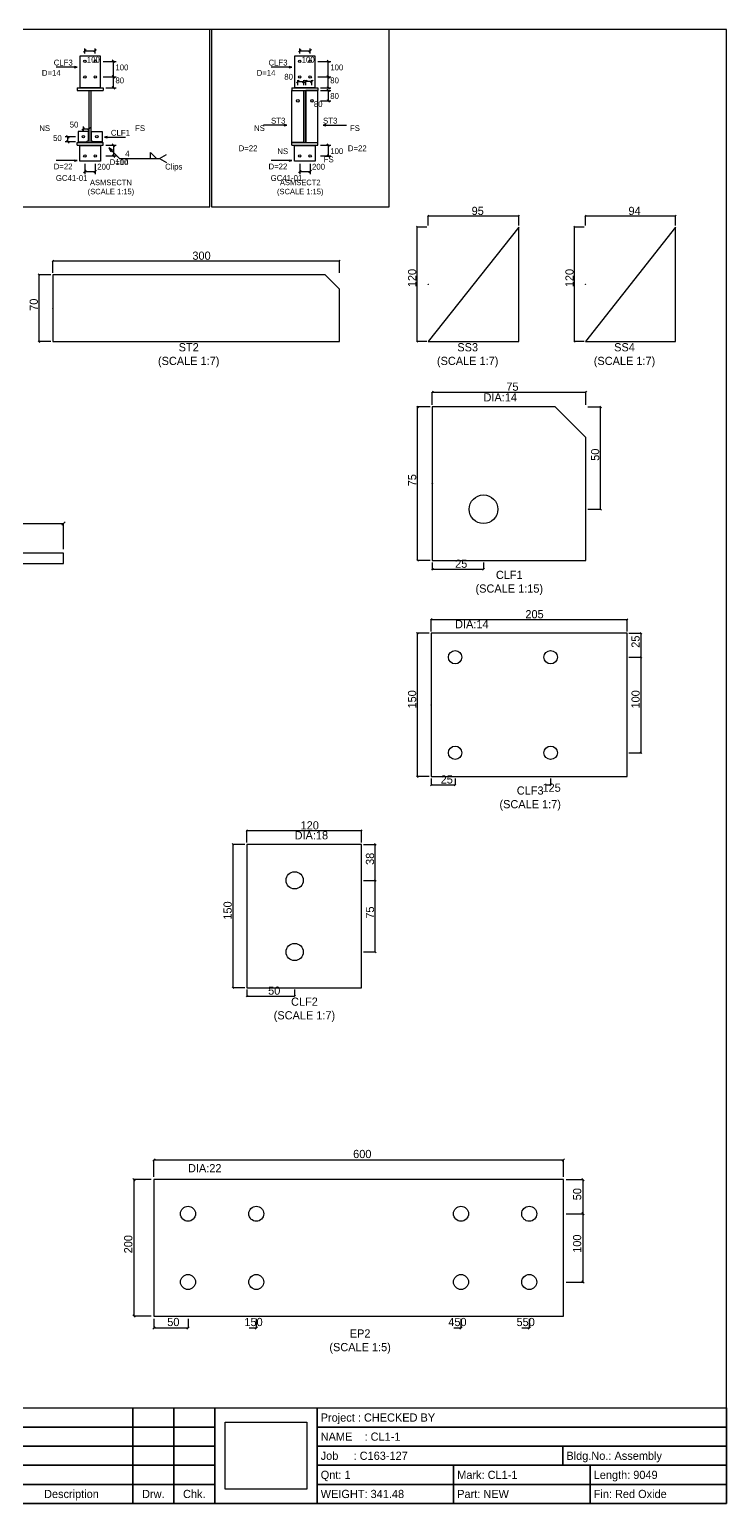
# Model space of a CAD drawing. Header units: metres. Extents: x 0 to 15272, y 0 to 10800.
# Drawn here: x 10164 to 15272, y 0 to 10800 of the extents above; entities that cross this region are included whole.
import ezdxf
from ezdxf.enums import TextEntityAlignment as Align

# ---------------------------------------------------------------- set-up
doc = ezdxf.new("R2010")
doc.units = ezdxf.units.M
doc.linetypes.add('CONTIN', pattern=[0])
for name, color, linetype in [('1', 7, 'CONTIN'), ('13', 2, 'CONTIN'), ('2', 7, 'CONTIN'), ('21', 7, 'CONTIN'), ('3', 1, 'CONTIN'), ('4', 1, 'CONTIN'), ('5', 7, 'CONTIN'), ('6', 4, 'CONTIN')]:
    doc.layers.add(name, color=color, linetype=linetype)
doc.styles.add('SIMPLEX', font='txt')
picture_1 = doc.add_image_def('image1.png', size_in_pixel=(229, 276))

# ---------------------------------------------------------------- blocks, each defined once
blk = doc.blocks.new('Title_Block')
for points in [[(-6000, 700), (-5700, 700), (-5700, 560), (-6000, 560)], [(-5700, 700), (-5250, 700), (-5250, 560), (-5700, 560)], [(-5250, 700), (-4350, 700), (-4350, 560), (-5250, 560)], [(-4350, 700), (-4050, 700), (-4050, 560), (-4350, 560)], [(-4050, 700), (-3750, 700), (-3750, 560), (-4050, 560)], [(-3750, 700), (-3000, 700), (-3000, 0), (-3750, 0)], [(-3000, 700), (0, 700), (0, 560), (-3000, 560)], [(-6000, 560), (-5700, 560), (-5700, 420), (-6000, 420)], [(-5700, 560), (-5250, 560), (-5250, 420), (-5700, 420)], [(-5250, 560), (-4350, 560), (-4350, 420), (-5250, 420)], [(-4350, 560), (-4050, 560), (-4050, 420), (-4350, 420)], [(-4050, 560), (-3750, 560), (-3750, 420), (-4050, 420)], [(-3000, 560), (0, 560), (0, 420), (-3000, 420)], [(-6000, 420), (-5700, 420), (-5700, 280), (-6000, 280)], [(-5700, 420), (-5250, 420), (-5250, 280), (-5700, 280)], [(-5250, 420), (-4350, 420), (-4350, 280), (-5250, 280)], [(-4350, 420), (-4050, 420), (-4050, 280), (-4350, 280)], [(-4050, 420), (-3750, 420), (-3750, 280), (-4050, 280)], [(-3000, 420), (-1200, 420), (-1200, 280), (-3000, 280)], [(-1200, 420), (0, 420), (0, 280), (-1200, 280)], [(-6000, 280), (-5700, 280), (-5700, 140), (-6000, 140)], [(-5700, 280), (-5250, 280), (-5250, 140), (-5700, 140)], [(-5250, 280), (-4350, 280), (-4350, 140), (-5250, 140)], [(-4350, 280), (-4050, 280), (-4050, 140), (-4350, 140)], [(-4050, 280), (-3750, 280), (-3750, 140), (-4050, 140)], [(-3000, 280), (-2000, 280), (-2000, 140), (-3000, 140)], [(-2000, 280), (-1000, 280), (-1000, 140), (-2000, 140)], [(-1000, 280), (0, 280), (0, 140), (-1000, 140)], [(-6000, 140), (-5700, 140), (-5700, 0), (-6000, 0)], [(-5700, 140), (-5250, 140), (-5250, 0), (-5700, 0)], [(-5250, 140), (-4350, 140), (-4350, 0), (-5250, 0)], [(-4350, 140), (-4050, 140), (-4050, 0), (-4350, 0)], [(-4050, 140), (-3750, 140), (-3750, 0), (-4050, 0)], [(-3000, 140), (-2000, 140), (-2000, 0), (-3000, 0)], [(-2000, 140), (-1000, 140), (-1000, 0), (-2000, 0)], [(-1000, 140), (0, 140), (0, 0), (-1000, 0)]]:
    blk.add_lwpolyline(points, close=True)
for s, p in [(' Project : CHECKED BY', (-2996, 630)), (' NAME    : CL1-1', (-2996, 490)), (' Job     : C163-127', (-2996, 350)), (' Bldg.No.: Assembly', (-1196, 350)), (' Qnt: 1', (-2996, 210)), (' Mark: CL1-1', (-1996, 210)), (' Length: 9049', (-996, 210)), (' WEIGHT: 341.48', (-2996, 70)), (' Part: NEW', (-1996, 70)), (' Fin: Red Oxide', (-996, 70))]:
    blk.add_text(s, height=60).set_placement(p, align=Align.MIDDLE_LEFT)
for s, p in [('Rev.', (-5850, 70)), ('Date', (-5475, 70)), ('Description', (-4800, 70)), ('Drw.', (-4200, 70)), ('Chk.', (-3900, 70))]:
    blk.add_text(s, height=60).set_placement(p, align=Align.MIDDLE_CENTER)
image = blk.add_image(picture_1, insert=(-3674, 105), size_in_units=(598, 490))
blk = doc.blocks.new('CIRCLE')
at = {"layer": '1'}
blk.add_circle((0, 0), 10.2, dxfattribs=at)
blk = doc.blocks.new('ARROW')
at = {"layer": '2'}
blk.add_line((-0.635, -0.635), (0.635, 0.635), dxfattribs=at)
blk = doc.blocks.new('ARROWP')
for p, q in [((0, 0), (-1.27, 0.318)), ((-1.27, 0.318), (-1.27, -0.318)), ((-1.27, -0.318), (0, 0))]:
    blk.add_line(p, q)
blk = doc.blocks.new('FLAT_ASMSECTN')
at = {"layer": '1'}
for p, q in [((477.365, 872.46), (667.865, 872.46)), ((477.365, 872.46), (477.365, 853.41)), ((667.865, 872.46), (667.865, 853.41)), ((477.365, 853.41), (667.865, 853.41)), ((564.995, 472.41), (564.995, 853.41)), ((580.235, 472.41), (580.235, 853.41)), ((477.365, 453.36), (477.365, 472.41)), ((477.365, 472.41), (667.865, 472.41)), ((477.365, 453.36), (667.865, 453.36)), ((667.865, 453.36), (667.865, 472.41))]:
    blk.add_line(p, q, dxfattribs=at)
at = {"layer": '13'}
for p, q in [((648.815, 1104.87), (496.415, 1104.87)), ((496.415, 1104.87), (496.415, 876.27)), ((648.815, 876.27), (648.815, 1104.87)), ((496.415, 876.27), (648.815, 876.27)), ((561.185, 552.42), (484.985, 552.42)), ((484.985, 552.42), (484.985, 476.22)), ((561.185, 487.65), (561.185, 552.42)), ((584.045, 552.42), (660.245, 552.42)), ((584.045, 487.65), (584.045, 552.42)), ((660.245, 552.42), (660.245, 476.22)), ((484.985, 476.22), (549.755, 476.22)), ((496.415, 449.55), (648.815, 449.55)), ((496.415, 335.25), (496.415, 449.55)), ((561.185, 487.65), (549.755, 476.22)), ((584.045, 487.65), (595.475, 476.22)), ((660.245, 476.22), (595.475, 476.22)), ((648.815, 449.55), (648.815, 335.25)), ((648.815, 335.25), (496.415, 335.25))]:
    blk.add_line(p, q, dxfattribs=at)
at = {"layer": '3'}
for p, q in [((534.515, 1123.92), (534.515, 1162.02)), ((534.515, 1142.97), (610.715, 1142.97)), ((610.715, 1123.92), (610.715, 1162.02)), ((477.365, 1024.86), (324.965, 1024.86)), ((667.865, 1066.77), (763.115, 1066.77)), ((744.065, 872.46), (744.065, 1066.77)), ((667.865, 952.47), (763.115, 952.47)), ((686.915, 872.46), (763.115, 872.46)), ((523.085, 560.04), (523.085, 590.52)), ((523.085, 571.47), (564.995, 571.47)), ((564.995, 571.47), (564.995, 590.52)), ((465.935, 514.32), (389.735, 514.32)), ((465.935, 476.22), (389.735, 476.22)), ((408.785, 476.22), (408.785, 514.32)), ((679.295, 510.51), (831.695, 510.51)), ((686.915, 453.36), (763.115, 453.36)), ((744.065, 453.36), (744.065, 373.35)), ((477.365, 339.06), (324.965, 339.06)), ((686.915, 373.35), (763.115, 373.35)), ((534.515, 316.2), (534.515, 240)), ((534.515, 259.05), (610.715, 259.05)), ((610.715, 316.2), (610.715, 240))]:
    blk.add_line(p, q, dxfattribs=at)
at = {"layer": '4'}
for p, q in [((710.54, 432.03), (787.34, 355.215)), ((787.34, 355.215), (1068.98, 355.215)), ((1015.64, 397.89), (1058.315, 355.215)), ((1015.64, 355.215), (1015.64, 397.89)), ((1068.98, 355.215), (1081.79, 355.215)), ((1081.79, 355.215), (1132.985, 385.08)), ((1081.79, 355.215), (1132.985, 325.35))]:
    blk.add_line(p, q, dxfattribs=at)
at = {"layer": '1'}
for name, p, xscale, yscale, zscale, rotation in [('ARROW', (534.515, 1142.97), 15, 15, 15, 180), ('ARROW', (744.065, 1066.77), 15, 15, 15, 90), ('ARROW', (744.065, 952.47), 15, 15, 15, 270), ('ARROW', (744.065, 952.47), 15, 15, 15, 90), ('ARROW', (744.065, 872.46), 15, 15, 15, 270), ('ARROW', (564.995, 571.47), 15, 15, 15, 180), ('ARROW', (408.785, 514.32), 15, 15, 15, 270), ('ARROW', (408.785, 476.22), 15, 15, 15, 90), ('ARROW', (744.065, 453.36), 15, 15, 15, 90), ('CIRCLE', (534.515, 373.35), 0.9, 0.9, 0.9, 90), ('CIRCLE', (610.715, 373.35), 0.9, 0.9, 0.9, 90), ('ARROW', (744.065, 373.35), 15, 15, 15, 270), ('ARROW', (534.515, 259.05), 15, 15, 15, 180)]:
    blk.add_blockref(name, p, dxfattribs=dict(at, xscale=xscale, yscale=yscale, zscale=zscale, rotation=rotation))
for name, p, xscale, yscale, zscale in [('ARROW', (610.715, 1142.97), 15, 15, 15), ('CIRCLE', (534.515, 1066.77), 0.9, 0.9, 0.9), ('CIRCLE', (610.715, 1066.77), 0.9, 0.9, 0.9), ('CIRCLE', (534.515, 952.47), 0.9, 0.9, 0.9), ('CIRCLE', (610.715, 952.47), 0.9, 0.9, 0.9), ('ARROW', (523.085, 571.47), 15, 15, 15), ('CIRCLE', (523.085, 514.32), 0.9, 0.9, 0.9), ('CIRCLE', (622.145, 514.32), 0.9, 0.9, 0.9), ('ARROW', (610.715, 259.05), 15, 15, 15)]:
    blk.add_blockref(name, p, dxfattribs=dict(at, xscale=xscale, yscale=yscale, zscale=zscale))
at = {"layer": '3', "xscale": 15, "yscale": 15, "zscale": 15}
for p in [(477.365, 1024.86), (477.365, 339.06)]:
    blk.add_blockref('ARROWP', p, dxfattribs=at)
at = {"layer": '3', "xscale": 15, "yscale": 15, "zscale": 15, "rotation": 180}
blk.add_blockref('ARROWP', (679.295, 510.51), dxfattribs=at)
at = {"layer": '4', "xscale": 22.5, "yscale": 22.5, "zscale": 22.5, "rotation": 135}
blk.add_blockref('ARROWP', (710.54, 432.03), dxfattribs=at)
at = {"insert": (725.172, 140), "char_height": 40, "attachment_point": 5}
blk.add_mtext('ASMSECTN\\P(SCALE 1:15)', dxfattribs=at)
at = {"layer": '1', "style": 'SIMPLEX'}
for s, p in [('CLF3', (305.915, 1036.29)), ('CLF1', (725.015, 521.94)), (' GC41-01', (305.915, 190.49))]:
    blk.add_text(s, height=42.675, dxfattribs=at).set_placement(p)
at = {"layer": '21', "style": 'SIMPLEX'}
for s, p in [('D=14', (219.05, 960.855)), ('D=14', (715.865, 306.505)), ('D=22', (305.915, 275.055))]:
    blk.add_text(s, height=42.675, dxfattribs=at).set_placement(p)
at = {"layer": '3', "style": 'SIMPLEX'}
for s, p in [('100', (548.735, 1057.19)), ('100', (758.285, 1000.98)), ('80', (758.285, 905.73)), ('NS', (200, 556.23)), ('50', (423.515, 581.88)), ('FS', (902.555, 556.23)), ('50', (301.595, 482.82)), ('100', (758.285, 307.57)), ('200', (624.935, 273.27))]:
    blk.add_text(s, height=42.675, dxfattribs=at).set_placement(p)
at = {"layer": '4', "style": 'SIMPLEX'}
blk.add_text('Clips', height=42.675, dxfattribs=at).set_placement((1122.32, 273.885))
at = {"layer": '5', "style": 'SIMPLEX'}
blk.add_text('4', height=42.675, dxfattribs=at).set_placement((830.015, 369.435))
blk = doc.blocks.new('FLAT_ASMSECT2')
at = {"layer": '1'}
for p, q in [((590.15, 872.46), (780.65, 872.46)), ((590.15, 872.46), (590.15, 853.41)), ((780.65, 872.46), (780.65, 853.41)), ((590.15, 853.41), (780.65, 853.41)), ((677.78, 472.41), (677.78, 853.41)), ((693.02, 472.41), (693.02, 853.41)), ((590.15, 453.36), (590.15, 472.41)), ((590.15, 472.41), (780.65, 472.41)), ((590.15, 453.36), (780.65, 453.36)), ((780.65, 453.36), (780.65, 472.41))]:
    blk.add_line(p, q, dxfattribs=at)
at = {"layer": '13'}
for p, q in [((761.6, 1104.87), (609.2, 1104.87)), ((609.2, 1104.87), (609.2, 876.27)), ((761.6, 876.27), (761.6, 1104.87)), ((609.2, 876.27), (761.6, 876.27)), ((590.15, 472.41), (590.15, 853.41)), ((590.15, 853.41), (677.78, 853.41)), ((677.78, 853.41), (677.78, 472.41)), ((780.65, 853.41), (693.02, 853.41)), ((693.02, 853.41), (693.02, 472.41)), ((780.65, 472.41), (780.65, 853.41)), ((677.78, 472.41), (590.15, 472.41)), ((609.2, 449.55), (761.6, 449.55)), ((609.2, 335.25), (609.2, 449.55)), ((693.02, 472.41), (780.65, 472.41)), ((761.6, 449.55), (761.6, 335.25)), ((761.6, 335.25), (609.2, 335.25))]:
    blk.add_line(p, q, dxfattribs=at)
at = {"layer": '3'}
for p, q in [((647.3, 1123.92), (647.3, 1162.02)), ((647.3, 1142.97), (723.5, 1142.97)), ((723.5, 1123.92), (723.5, 1162.02)), ((590.15, 1024.86), (437.75, 1024.86)), ((780.65, 1066.77), (875.9, 1066.77)), ((856.85, 872.46), (856.85, 1066.77)), ((633.965, 891.51), (633.965, 929.61)), ((633.965, 918.18), (677.78, 918.18)), ((677.78, 891.51), (677.78, 929.61)), ((693.02, 891.51), (693.02, 929.61)), ((736.835, 918.18), (693.02, 918.18)), ((736.835, 891.51), (736.835, 929.61)), ((780.65, 952.47), (875.9, 952.47)), ((799.7, 872.46), (875.9, 872.46)), ((799.7, 853.41), (875.9, 853.41)), ((799.7, 853.41), (875.9, 853.41)), ((799.7, 777.21), (875.9, 777.21)), ((799.7, 777.21), (875.9, 777.21)), ((856.85, 853.41), (856.85, 777.21)), ((856.85, 853.41), (856.85, 777.21)), ((552.05, 599.415), (381.365, 599.415)), ((818.75, 599.415), (989.435, 599.415)), ((799.7, 453.36), (875.9, 453.36)), ((856.85, 453.36), (856.85, 373.35)), ((590.15, 339.06), (437.75, 339.06)), ((799.7, 373.35), (875.9, 373.35)), ((647.3, 316.2), (647.3, 240)), ((647.3, 259.05), (723.5, 259.05)), ((723.5, 316.2), (723.5, 240))]:
    blk.add_line(p, q, dxfattribs=at)
at = {"layer": '1'}
for name, p, xscale, yscale, zscale, rotation in [('ARROW', (647.3, 1142.97), 15, 15, 15, 180), ('ARROW', (856.85, 1066.77), 15, 15, 15, 90), ('ARROW', (633.965, 918.18), 15, 15, 15, 180), ('ARROW', (677.78, 918.18), 15, 15, 15, 360), ('ARROW', (693.02, 918.18), 15, 15, 15, 180), ('ARROW', (856.85, 952.47), 15, 15, 15, 270), ('ARROW', (856.85, 952.47), 15, 15, 15, 90), ('ARROW', (856.85, 872.46), 15, 15, 15, 270), ('ARROW', (856.85, 853.41), 15, 15, 15, 90), ('ARROW', (856.85, 853.41), 15, 15, 15, 90), ('ARROW', (856.85, 777.21), 15, 15, 15, 270), ('ARROW', (856.85, 777.21), 15, 15, 15, 270), ('ARROW', (856.85, 453.36), 15, 15, 15, 90), ('CIRCLE', (647.3, 373.35), 0.9, 0.9, 0.9, 90), ('CIRCLE', (723.5, 373.35), 0.9, 0.9, 0.9, 90), ('ARROW', (856.85, 373.35), 15, 15, 15, 270), ('ARROW', (647.3, 259.05), 15, 15, 15, 180)]:
    blk.add_blockref(name, p, dxfattribs=dict(at, xscale=xscale, yscale=yscale, zscale=zscale, rotation=rotation))
for name, p, xscale, yscale, zscale in [('ARROW', (723.5, 1142.97), 15, 15, 15), ('CIRCLE', (647.3, 1066.77), 0.9, 0.9, 0.9), ('CIRCLE', (723.5, 1066.77), 0.9, 0.9, 0.9), ('CIRCLE', (647.3, 952.47), 0.9, 0.9, 0.9), ('CIRCLE', (723.5, 952.47), 0.9, 0.9, 0.9), ('ARROW', (736.835, 918.18), 15, 15, 15), ('CIRCLE', (633.965, 777.21), 0.9, 0.9, 0.9), ('CIRCLE', (736.835, 777.21), 0.9, 0.9, 0.9), ('ARROW', (723.5, 259.05), 15, 15, 15)]:
    blk.add_blockref(name, p, dxfattribs=dict(at, xscale=xscale, yscale=yscale, zscale=zscale))
at = {"layer": '3', "xscale": 15, "yscale": 15, "zscale": 15}
for p in [(590.15, 1024.86), (590.15, 339.06)]:
    blk.add_blockref('ARROWP', p, dxfattribs=at)
for p, rotation in [((552.05, 599.415), 360), ((818.75, 599.415), 180)]:
    blk.add_blockref('ARROWP', p, dxfattribs=dict(at, rotation=rotation))
at = {"insert": (651.26, 140), "char_height": 40, "attachment_point": 5}
blk.add_mtext('ASMSECT2\\P(SCALE 1:15)', dxfattribs=at)
at = {"layer": '1', "style": 'SIMPLEX'}
for s, p in [('CLF3', (418.7, 1036.29)), ('ST3', (437.75, 610.845)), ('ST3', (818.75, 610.845)), (' GC41-01', (418.7, 190.49))]:
    blk.add_text(s, height=42.675, dxfattribs=at).set_placement(p)
at = {"layer": '21', "style": 'SIMPLEX'}
for s, p in [('D=14', (331.835, 960.855)), ('D=22', (200, 408.405)), ('D=22', (1000.1, 408.405)), ('D=22', (418.7, 275.055))]:
    blk.add_text(s, height=42.675, dxfattribs=at).set_placement(p)
at = {"layer": '3', "style": 'SIMPLEX'}
for s, p in [('100', (661.52, 1057.19)), ('80', (534.395, 932.4)), ('100', (871.07, 1000.98)), ('80', (871.07, 905.73)), ('80', (751.055, 732.4)), ('80', (871.07, 791.43)), ('80', (871.07, 791.43)), ('NS', (312.785, 556.23)), ('FS', (1015.34, 556.23)), ('NS', (483.47, 387.06)), ('FS', (823.325, 327.06)), ('100', (871.07, 387.57)), ('200', (737.72, 273.27))]:
    blk.add_text(s, height=42.675, dxfattribs=at).set_placement(p)

msp = doc.modelspace()

# ---------------------------------------------------------------- linework, layer by layer
msp.add_lwpolyline([(0, 0), (15272, 0), (15272, 10800), (0, 10800)], close=True)
for points in [[(10036, 9500), (11487, 9500), (11487, 10800), (10036, 10800), (10036, 9500)], [(11497, 9500), (12799, 9500), (12799, 10800), (11497, 10800), (11497, 9500)]]:
    msp.add_lwpolyline(points)
at = {"layer": '3', "linetype": 'Continuous'}
for p, q in [((13751, 9353), (13086, 8513)), ((13751, 8513), (13751, 9353)), ((14897, 9353), (14239, 8513)), ((14897, 8513), (14897, 9353)), ((10336, 9003), (10336, 8513)), ((12331, 9003), (10336, 9003)), ((12436, 8898), (12331, 9003)), ((12436, 8513), (12436, 8898)), ((10336, 8513), (12436, 8513)), ((13086, 8513), (13751, 8513)), ((14239, 8513), (14897, 8513)), ((13116, 8035), (13116, 6910)), ((14016, 8035), (13116, 8035)), ((14241, 7810), (14016, 8035)), ((14241, 6910), (14241, 7810)), ((10414, 6963), (5906, 6963)), ((10414, 6888), (10414, 6963)), ((5906, 6888), (10414, 6888)), ((13116, 6910), (14241, 6910)), ((13108, 6376), (13108, 5326)), ((14543, 6376), (13108, 6376)), ((14543, 5326), (14543, 6376)), ((13108, 5326), (14543, 5326)), ((11757, 4829), (11757, 3779)), ((12597, 4829), (11757, 4829)), ((12597, 3779), (12597, 4829)), ((11757, 3779), (12597, 3779)), ((11076, 2373), (11076, 1373)), ((14076, 2373), (11076, 2373)), ((14076, 1373), (14076, 2373)), ((11076, 1373), (14076, 1373))]:
    msp.add_line(p, q, dxfattribs=at)
at = {"layer": '4', "linetype": 'Continuous'}
for centre, radius in [((13491, 7285), 105), ((13283, 6201), 49), ((13983, 6201), 49), ((13283, 5501), 49), ((13983, 5501), 49), ((12107, 4566), 63), ((12107, 4041), 63), ((11326, 2123), 55), ((11826, 2123), 55), ((13326, 2123), 55), ((13826, 2123), 55), ((11326, 1623), 55), ((11826, 1623), 55), ((13326, 1623), 55), ((13826, 1623), 55)]:
    msp.add_circle(centre, radius, dxfattribs=at)
at = {"layer": '5', "linetype": 'Continuous'}
for p, q in [((13086, 8932), (13086, 8934)), ((13086, 8933), (13087, 8933)), ((14239, 8932), (14239, 8934)), ((14239, 8933), (14240, 8933)), ((10336, 8757), (10336, 8759)), ((10336, 8758), (10337, 8758)), ((13114, 7473), (13117, 7473)), ((13116, 7471), (13116, 7474)), ((13108, 5851), (13109, 5851)), ((13108, 5850), (13108, 5851)), ((11756, 4304), (11758, 4304)), ((11757, 4303), (11757, 4304)), ((11076, 1873), (11076, 1874)), ((11076, 1873), (11077, 1873))]:
    msp.add_line(p, q, dxfattribs=at)
for centre, radius in [((13086, 8933), 0.7), ((14239, 8933), 0.7), ((10336, 8758), 0.7), ((13116, 7473), 1.5), ((13108, 5851), 0.7), ((11757, 4304), 0.7), ((11076, 1873), 0.5)]:
    msp.add_circle(centre, radius, dxfattribs=at)
at = {"layer": '6', "linetype": 'Continuous'}
for p, q in [((13086, 9364), (13086, 9434)), ((13086, 9434), (13751, 9434)), ((13751, 9364), (13751, 9434)), ((14239, 9364), (14239, 9434)), ((14239, 9434), (14897, 9434)), ((14897, 9364), (14897, 9434)), ((13075, 9353), (13005, 9353)), ((13005, 8513), (13005, 9353)), ((14228, 9353), (14158, 9353)), ((14158, 8513), (14158, 9353)), ((10336, 9017), (10336, 9105)), ((10336, 9104), (12436, 9104)), ((12436, 9017), (12436, 9105)), ((10322, 9003), (10235, 9003)), ((10235, 8513), (10235, 9003)), ((10322, 8513), (10235, 8513)), ((13075, 8513), (13005, 8513)), ((14228, 8513), (14158, 8513)), ((13116, 8050), (13116, 8144)), ((13116, 8143), (14241, 8143)), ((14241, 8050), (14241, 8144)), ((13101, 8035), (13007, 8035)), ((13008, 6910), (13008, 8035)), ((14256, 8035), (14350, 8035)), ((14349, 7285), (14349, 8035)), ((14256, 7285), (14350, 7285)), ((5906, 7181), (10414, 7181)), ((10414, 6993), (10414, 7181)), ((13101, 6910), (13007, 6910)), ((13116, 6895), (13116, 6845)), ((13116, 6846), (13491, 6846)), ((13491, 6895), (13491, 6845)), ((13094, 6376), (13007, 6376)), ((13007, 5326), (13007, 6376)), ((13108, 6390), (13108, 6477)), ((13108, 6477), (14543, 6477)), ((14543, 6390), (14543, 6477)), ((14557, 6376), (14645, 6376)), ((14645, 6201), (14645, 6376)), ((14557, 6201), (14645, 6201)), ((14557, 6201), (14645, 6201)), ((14645, 5501), (14645, 6201)), ((14557, 5501), (14645, 5501)), ((13094, 5326), (13007, 5326)), ((13108, 5312), (13108, 5265)), ((13283, 5312), (13283, 5265)), ((13983, 5312), (13983, 5265)), ((13108, 5265), (13283, 5265)), ((13946, 5265), (13983, 5265)), ((11757, 4843), (11757, 4930)), ((11757, 4930), (12597, 4930)), ((12597, 4843), (12597, 4930)), ((11743, 4829), (11655, 4829)), ((11656, 3779), (11656, 4829)), ((12611, 4829), (12698, 4829)), ((12698, 4566), (12698, 4829)), ((12611, 4566), (12698, 4566)), ((12611, 4566), (12698, 4566)), ((12698, 4041), (12698, 4566)), ((12611, 4041), (12698, 4041)), ((11743, 3779), (11655, 3779)), ((11757, 3765), (11757, 3718)), ((11757, 3718), (12107, 3718)), ((12107, 3765), (12107, 3718)), ((11076, 2393), (11076, 2518)), ((11076, 2518), (14076, 2518)), ((14076, 2393), (14076, 2518)), ((11056, 2373), (10931, 2373)), ((10931, 1373), (10931, 2373)), ((14096, 2373), (14221, 2373)), ((14221, 2123), (14221, 2373)), ((14096, 2123), (14221, 2123)), ((14096, 2123), (14221, 2123)), ((14221, 1623), (14221, 2123)), ((14096, 1623), (14221, 1623)), ((11056, 1373), (10931, 1373)), ((11076, 1353), (11076, 1287)), ((11326, 1353), (11326, 1287)), ((11826, 1353), (11826, 1287)), ((13326, 1353), (13326, 1287)), ((13826, 1353), (13826, 1287)), ((11076, 1287), (11326, 1287)), ((11773, 1287), (11826, 1287)), ((13273, 1287), (13326, 1287)), ((13773, 1287), (13826, 1287))]:
    msp.add_line(p, q, dxfattribs=at)

# ---------------------------------------------------------------- block references
for name, p in [('FLAT_ASMSECTN', (10036, 9500)), ('FLAT_ASMSECT2', (11497, 9500)), ('Title_Block', (15272, 0))]:
    msp.add_blockref(name, p)
at = {"layer": '6'}
for p, xscale, yscale, zscale, rotation in [((13086, 9434), 7.466668999999999, 7.466668999999999, 1.066667, 180), ((14239, 9434), 7.466668999999999, 7.466668999999999, 1.066667, 180), ((13005, 9353), 7.466668999999999, 7.466668999999999, 1.066667, 90), ((14158, 9353), 7.466668999999999, 7.466668999999999, 1.066667, 90), ((10336, 9104), 9.333331, 9.333331, 1.333333, 180), ((10235, 9003), 9.333331, 9.333331, 1.333333, 90), ((10235, 8513), 9.333331, 9.333331, 1.333333, 270), ((13005, 8513), 7.466668999999999, 7.466668999999999, 1.066667, 270), ((14158, 8513), 7.466668999999999, 7.466668999999999, 1.066667, 270), ((13116, 8143), 10.000005, 10.000005, 0.666667, 180), ((13008, 8035), 10.000005, 10.000005, 0.666667, 90), ((14349, 8035), 10.000005, 10.000005, 0.666667, 90), ((14349, 7285), 10.000005, 10.000005, 0.666667, 270), ((13008, 6910), 10.000005, 10.000005, 0.666667, 270), ((13116, 6846), 10.000005, 10.000005, 0.666667, 180), ((13108, 6477), 9.333331, 9.333331, 1.333333, 180), ((13007, 6376), 9.333331, 9.333331, 1.333333, 90), ((14645, 6376), 9.333331, 9.333331, 1.333333, 90), ((14645, 6201), 9.333331, 9.333331, 1.333333, 270), ((14645, 6201), 9.333331, 9.333331, 1.333333, 90), ((14645, 5501), 9.333331, 9.333331, 1.333333, 270), ((13007, 5326), 9.333331, 9.333331, 1.333333, 270), ((13108, 5265), 9.333331, 9.333331, 1.333333, 180), ((11757, 4930), 9.333331, 9.333331, 1.333333, 180), ((11656, 4829), 9.333331, 9.333331, 1.333333, 90), ((12698, 4829), 9.333331, 9.333331, 1.333333, 90), ((12698, 4566), 9.333331, 9.333331, 1.333333, 270), ((12698, 4566), 9.333331, 9.333331, 1.333333, 90), ((12698, 4041), 9.333331, 9.333331, 1.333333, 270), ((11656, 3779), 9.333331, 9.333331, 1.333333, 270), ((11757, 3718), 9.333331, 9.333331, 1.333333, 180), ((11076, 2518), 13.333335, 13.333335, 2.666666999999999, 180), ((10931, 2373), 13.333335, 13.333335, 2.666666999999999, 90), ((14221, 2373), 13.333335, 13.333335, 2.666666999999999, 90), ((14221, 2123), 13.333335, 13.333335, 2.666666999999999, 270), ((14221, 2123), 13.333335, 13.333335, 2.666666999999999, 90), ((14221, 1623), 13.333335, 13.333335, 2.666666999999999, 270), ((10931, 1373), 13.333335, 13.333335, 2.666666999999999, 270), ((11076, 1287), 13.333335, 13.333335, 2.666666999999999, 180)]:
    msp.add_blockref('ARROW', p, dxfattribs=dict(at, xscale=xscale, yscale=yscale, zscale=zscale, rotation=rotation))
for p, xscale, yscale, zscale in [((13751, 9434), 7.466668999999999, 7.466668999999999, 1.066667), ((14897, 9434), 7.466668999999999, 7.466668999999999, 1.066667), ((12436, 9104), 9.333331, 9.333331, 1.333333), ((14241, 8143), 10.000005, 10.000005, 0.666667), ((10414, 7181), 20.0384065, 20.0384065, 40.076813), ((13491, 6846), 10.000005, 10.000005, 0.666667), ((14543, 6477), 9.333331, 9.333331, 1.333333), ((13283, 5265), 9.333331, 9.333331, 1.333333), ((13983, 5265), 9.333331, 9.333331, 1.333333), ((12597, 4930), 9.333331, 9.333331, 1.333333), ((12107, 3718), 9.333331, 9.333331, 1.333333), ((14076, 2518), 13.333335, 13.333335, 2.666666999999999), ((11326, 1287), 13.333335, 13.333335, 2.666666999999999), ((11826, 1287), 13.333335, 13.333335, 2.666666999999999), ((13326, 1287), 13.333335, 13.333335, 2.666666999999999), ((13826, 1287), 13.333335, 13.333335, 2.666666999999999)]:
    msp.add_blockref('ARROW', p, dxfattribs=dict(at, xscale=xscale, yscale=yscale, zscale=zscale))

# ---------------------------------------------------------------- texts
at = {"char_height": 60, "attachment_point": 5}
for s, insert in [('ST2\\P(SCALE 1:7)', (11331, 8413)), ('SS3\\P(SCALE 1:7)', (13375, 8413)), ('SS4\\P(SCALE 1:7)', (14524, 8413)), ('CLF1\\P(SCALE 1:15)', (13680, 6745)), ('CLF3\\P(SCALE 1:7)', (13833, 5165)), ('CLF2\\P(SCALE 1:7)', (12179, 3618)), ('EP2\\P(SCALE 1:5)', (12587, 1187))]:
    msp.add_mtext(s, dxfattribs=dict(at, insert=insert))
at = {"layer": '5'}
for height, p in [(0.105, (13086, 8733)), (0.105, (14239, 8733)), (0.105, (10336, 8558)), (0.225, (13116, 7273)), (0.105, (13108, 5651)), (0.105, (11757, 4104)), (0.075, (11076, 1673))]:
    msp.add_text('ZERO', height=height, dxfattribs=at).set_placement(p)
at = {"layer": '6'}
for s, p in [('95', (13404, 9441)), ('94', (14553, 9441)), ('300', (11358, 9113)), ('75', (13658, 8153)), ('DIA:14', (13491, 8075)), ('25', (13283, 6856)), ('205', (13798, 6486)), ('DIA:14', (13283, 6413)), ('25', (13177, 5275)), ('125', (13923, 5215)), ('120', (12151, 4939)), ('DIA:18', (12107, 4866)), ('50', (11913, 3728)), ('600', (12536, 2531)), ('DIA:22', (11326, 2427)), ('50', (11174, 1300)), ('150', (11739, 1300)), ('450', (13233, 1300)), ('550', (13733, 1300))]:
    msp.add_text(s, height=60, dxfattribs=at).set_placement(p)
for s, p in [('120', (12998, 8912)), ('120', (14151, 8912)), ('70', (10226, 8739)), ('50', (14339, 7640)), ('75', (12998, 7453)), ('25', (14635, 6270)), ('150', (12998, 5825)), ('100', (14635, 5825)), ('38', (12689, 4679)), ('150', (11646, 4278)), ('75', (12689, 4285)), ('50', (14207, 2222)), ('200', (10918, 1833)), ('100', (14207, 1837))]:
    msp.add_text(s, height=60, rotation=90, dxfattribs=at).set_placement(p)

doc.saveas('drawing.dxf')
